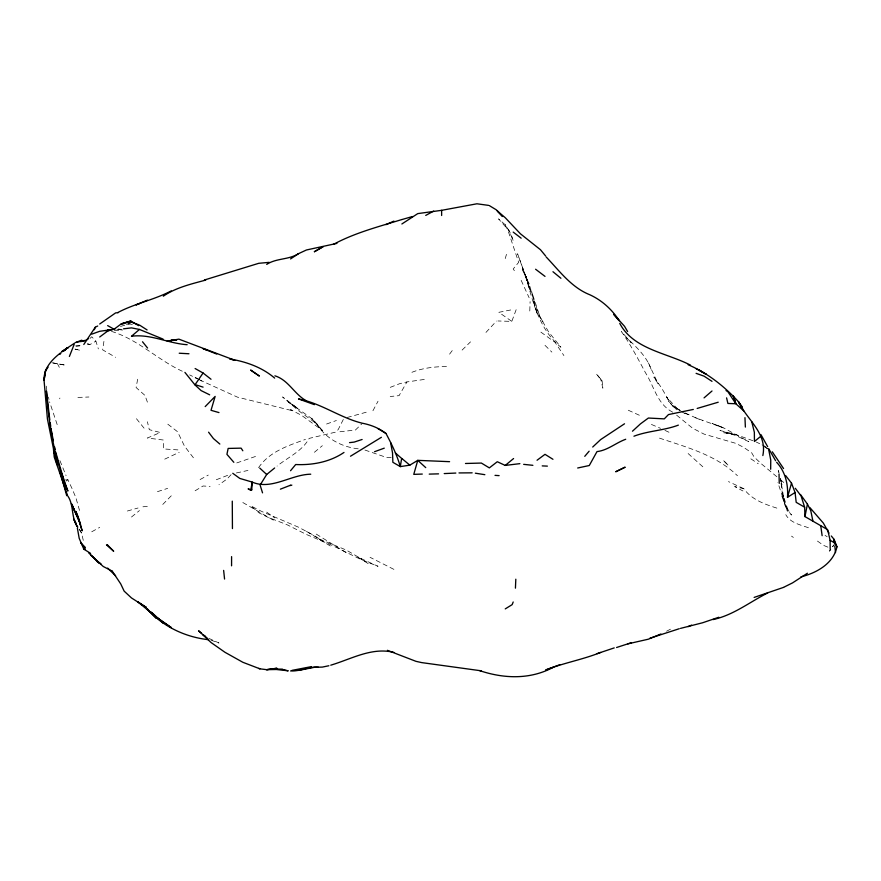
<?xml version="1.0" encoding="UTF-8"?>
<svg xmlns="http://www.w3.org/2000/svg" width="881" height="881" viewBox="0 0 881 881"><rect width="100%" height="100%" fill="white"/><g stroke="black" fill="none" stroke-linecap="round" stroke-linejoin="round"><path stroke-width="0.66" stroke-dasharray="4.41 3.3" d="M529.789 311.004L530.087 301.654M103.925 341.388L102.637 349.834L115.587 357.312M137.656 379.237L136.103 387.519L144.991 395.437L147.402 402.132M505.242 258.562L506.949 252.704M516.156 309.694L511.806 321.389L497.952 320.97M75.92 346.508L79.753 345.804L81.603 340.22M59.644 398.807L59.93 398.047M343.315 419.455L338.26 429.454L336.068 432.031L309.187 438.375C302.128 451.292 288.054 457.173 277.097 466.082M424.29 379.447L406.923 381.947L399.071 395.657L390.217 396.494M372.927 410.755L378.015 401.24M835.133 543.181L829.473 551.187L833.591 545.328M449.585 354.14L452.724 349.944M485.971 332.412L496.477 321.058M231.097 474.672L226.924 479.088L218.973 484.748M171.266 495.805L162.522 504.692M462.107 350.087L470.52 341.861M89.972 338.48L91.745 336.773L95.875 341.156L98.353 348.909M355.362 430.082L362.113 423.563M258.507 467.635L258.739 467.426C269.531 451.557 288.307 445.61 305.465 439.388M314.396 452.272L322.347 445.698M131.5 517.015L139.451 510.573M65.998 481.103L67.892 479.749L71.868 488.162L75.843 497.578L79.697 511.046M195.119 490.772L203.071 485.993L210.107 486.4M87.274 344.251L89.818 344.658L95.875 341.156M91.745 531.783L99.696 527.367M200.086 479.55L208.268 475.09M666.554 631.214L672.236 628.274M164.747 459.144L179.217 452.305M216.319 479.738L230.635 474.198M390.25 387.343L399.776 383.653L406.923 381.947M255.501 456.457L235.601 463.329M326.565 424.025L336.388 420.512M157.457 491.664L167.654 488.371M411.923 372.3C423.893 367.531 436.822 366.474 449.585 366.496M120.488 326.433L130.278 323.657M127.36 511.024L138.02 507.996M347.092 417.506L368.61 411.57M236.372 472.954L247.946 470.454M510.705 309.969L498.866 312.315L511.806 321.389M126.203 324.241L128.857 323.779M339.945 431.756L353.27 430.258M142.942 506.806L150.486 506.013M65.513 479.892L67.892 479.749M114.277 330.727L122.228 330.298M77.913 397.441L88.904 397.001M391.197 457.613L387.122 457.657L364.954 450.048M177.907 449.894L163.635 448.947L163.315 440.313M75.843 345.462L79.753 345.804M51.979 362.774L65.679 365.219L53.223 362.994M163.216 440.004L147.402 438.022L160.309 432.505L149.318 429.675L147.402 421.779M118.252 328.998L122.239 329.505M116.92 329.307L122.228 330.045M358.226 448.825C341.63 446.942 326.377 438.76 317.039 424.653L322.347 430.369L301.467 415.281L290.543 409.643L293.164 410.898L237.474 397.144L200.802 380.482M128.582 323.768L132.359 324.472M75.204 349.195L80.083 350.275L75.028 349.118M776.844 508.106C764.598 504.207 751.581 499.604 743.806 488.691L734.655 486.565L742.925 490.97M211.022 640.179L218.973 643.009L208.676 638.285M659.495 438.132C686.927 447.339 716.143 455.025 737.463 475.751M808.417 527.763C800.322 524.768 790.301 522.896 785.786 514.691M111.469 331.388C138.449 339.57 158.261 360.56 183.611 371.826M827.876 547.145L823.328 545.284L815.377 539.579M685.165 413.035L696.1 417.968L724.314 428.254L748.773 441.678L735.855 435.544L719.953 430.468L735.855 434.52L755.193 441.535M695.131 417.561L702.664 420.788M651.411 424.433L660.541 428.342M393.917 569.379L370.064 557.321M743.806 488.691L728.466 481.599M628.296 410.238L640.432 415.733M664.957 430.391L669.362 432.428M306.445 531.364L322.468 541.033L315.046 536L298.571 527.234L261.943 511.564L250.788 505.87L259.344 513.061L267.934 517.279L286.942 524.68L306.445 534.481L331.267 544.987L362.113 560.085L378.015 566.296L357.917 557.155L370.064 564.809M756.316 442.075L759.708 443.683M684.735 412.991L688.138 414.654L684.702 412.837M762.054 444.839L765.578 446.568M199.392 379.766L189.646 374.899M197.355 378.676L195.119 377.531L199.668 379.887M198.478 379.259L201.837 380.988M679.956 410.425L672.236 405.48L676.707 409.83L668.492 401.064L672.236 405.48L680.11 410.403M87.472 343.381L89.818 344.658M242.837 502.533L274.641 520.869M346.211 552.695L314.396 532.939M330.298 545.989L318.228 538.577L346.211 550.019L362.113 559.292M681.244 411.405L685.473 413.949M825.045 535.373L827.204 536.749M764.598 446.7L767.659 448.66M764.785 446.92L767.99 449.057M672.236 405.48L680.187 410.777M750.876 458.836L758.255 463.747M540.901 332.137L555.063 342.335L563.906 355.583M297.58 408.344L290.543 403.542L311.731 418.541L317.468 424.411L298.494 410.634L282.592 396.957L297.58 408.344L288.318 401.934L290.356 403.333M791.523 536.122L793.363 537.432M266.69 512.147L274.641 517.885M672.71 412.187C657.083 404.104 654.165 386.285 645.487 372.762C637.987 358.677 630.565 344.691 621.435 331.553L631.347 342.885L626.6 337.753C636.225 346.872 646.852 356.497 651.136 369.491M167.819 424.19L177.555 431.734L184.481 446.094L194.227 458.836M676.608 415.138L692.576 428.21L704.051 434.102L735.855 443.363L743.806 447.416L751.757 452.944L754.103 456.964L761.547 463.979L779.344 478.824M780.401 479.693L785.257 483.702M702.818 466.787L688.138 453.539M545.009 345.352L551.869 352.092M677.808 409.191L666.719 397.232L669.351 401.56L661.554 387.871L653.911 377.079L658.118 383.83L648.383 362.873M600.666 379.028L596.195 373.676L602.119 381.11L602.868 388.191L600.666 379.028L602.119 381.11M136.456 418.728L145.09 429.432M505.242 224.787L498.536 218.873L509.284 231.02L512.257 237.407L513.194 240.998L509.284 231.02L505.242 224.787L508.359 231.56L518.656 262.351L513.194 268.98L516.035 273.044M542.916 321.796L538.908 314.924L548.511 331.785L560.911 347.224C539.249 329.56 533.005 302.117 525.77 276.601L530.814 292.051L528.303 284.321M79.147 529.096L81.548 533.071L83.376 540.714M79.609 529.602L81.548 533.071M57.298 363.424L59.93 368.478M521.156 280.334L529.107 297.701M59.93 460.664L66.075 475.641M781.865 496.036L787.383 511.211L777.857 482.601M529.239 283.935L522.301 269.421L528.325 283.407L529.107 287.316L526.122 276.392L528.325 283.407L517.576 253.783L528.104 283.286L523.094 268.958M536.276 307.26L540.328 317.887L531.639 291.578L535.263 305.773L529.173 283.825M57.188 424.598L49.567 401.835M779.068 473.152L778.364 470.509L779.002 473.13M780.94 480.982L781.899 484.902L780.489 478.46L782.438 494.395C783.374 501.972 786.513 509.284 791.523 515.044L784.828 504.956L788.176 510.749L783.187 495.265L784.663 503.602L780.709 479.649M48.4 397.078L48.984 399.456M46.264 386.153L46.77 389.887M730.701 433.749L723.334 432.725L735.855 434.52L730.701 433.749M719.953 426.382L712.002 423.332L724.314 428.254L719.953 426.382M727.904 464.992L723.103 460.135L727.904 464.992M314.396 421.371L311.731 418.541L322.347 430.699L314.396 421.371M537.058 313.118L532.939 300.003L537.058 313.118"/><path stroke-width="1.32" d="M441.634 215.493L441.634 210.328L476.94 203.786L488.625 205.394M785.588 475.52L791.523 483.162L795.069 492.501L787.493 497.313C788.396 484.759 785.456 471.687 776.646 462.316M231.571 565.822L231.593 556.627M770.666 469.232L770.754 460.102L768.739 449.762M762.847 455.543C767.505 433.067 746.835 419.752 738.465 401.714C724.391 386.319 707.487 372.993 688.138 364.723M515.429 588.156L515.814 579.202M251.757 489.891L248.09 488.9L250.788 490.31L251.757 489.891L252.186 482.083L239.808 478.427L232.782 473.306M250.788 490.31L252.186 482.083C271.326 490.464 290.972 474.507 310.751 474.198M830.199 549.524L830.1 540.273L827.655 529.69L804.959 516.585L807.425 504.108L800.455 494.483M800.906 576.857C816.346 573.102 833.448 563.642 836.95 546.87L834.076 539.348L831.279 535.989M787.493 497.313L791.523 483.162M94.366 329.747L95.28 327.225L97.714 326.003M513.194 601.987L512.158 604.63L505.242 608.903M69.39 356.453L74.136 344.526M274.641 467.998L266.69 474.485L260.104 485.068L262.538 492.853M95.28 327.225L83.794 344.493M211.022 379.248L203.071 373.004L195.119 384.634L203.071 387.122M48.114 367.179L45.669 370.141L44.061 380.284C43.554 368.445 51.803 359.745 60.415 353.006M290.543 470.729L295.686 464.529C312.469 465.3 329.935 462.029 343.986 452.449M584.764 456.336L589.125 451.204M59.93 354.349L60.866 353.259M47.244 368.302L45.669 370.141L44.05 380.262L47.42 418.96L53.378 448.33L54.226 457.03L67.463 495.287M205.196 406.593L215.14 396.417L211.022 410.304L218.973 412.583M114.332 329.031L121.292 323.867L130.784 321.003L138.647 325.651M592.715 447.03L600.666 439.575L624.53 423.783M632.481 431.205L640.432 423.893L648.383 418.035L664.285 418.871L668.47 414.577L693.303 409.434M704.051 397.882L712.002 390.999M163.051 339.097L139.451 329.439L131.5 336.245C150.618 333.712 168.326 343.48 187.168 344.702M99.696 336.994L107.647 331.08L115.345 328.602M465.487 463.483L481.389 463.065L489.34 467.888L497.291 461.732L505.242 465.421L513.59 458.538M63.674 350.946L67.419 347.863L61.571 351.783L65.139 350.209M760.997 436.106L754.444 441.502L754.356 432.274L751.757 421.735M99.696 323.999L115.598 312.909L118.252 312.612M537.058 460.245L545.009 454.332L552.96 459.298M61.571 351.783L74.863 342.973M401.868 223.983L417.77 213.609L441.634 210.328M163.315 296.181C175.76 287.591 191.43 283.957 205.725 280.081M290.543 258.937L298.494 253.673L306.445 249.984L336.927 243.387M350.506 456.215L381.396 437.306M807.425 573.223L792.559 582.881L784.013 587.131M390.635 442.647L392.53 452.922L392.86 462.305L400.304 466.6L409.819 465.157L417.77 460.356L449.585 461.677M88.265 338.822L85.942 340.198L75.843 342.456L81.603 340.22L83.948 341.487M767.659 592.979C749.5 602.152 733.388 615.191 713.004 619.585M425.732 215.416L433.683 211.077M333.47 244.367C354.823 232.793 378.83 226.648 401.868 219.534M266.69 264.41C276.447 257.99 288.66 259.983 298.494 253.673M117.691 312.612C134.859 303.471 154.087 299.925 171.266 290.895M660.882 634.001L648.383 639.188L627.834 643.868M600.666 652.425C582.903 659.572 563.719 662.908 545.768 669.945L559.776 664.726M385.966 224.655L393.917 221.109M688.138 626.644L691.552 625.136M147.402 300.124L136.114 304.881L139.451 303.604M783.561 587.385L754.125 597.417M625.708 439.267C615.797 442.857 607.758 450.334 596.999 451.601L589.279 465.52L577.683 467.998M718.819 617.251L702.609 622.768L680.528 628.384M631.347 642.712L616.579 647.502M280.378 489.175L290.543 485.211M374.535 451.711L384.27 448.154M552.96 667.479C529.888 679.747 503.8 678.744 479.517 670.584M91.745 334.152L99.696 331.3L114.618 329.197M718.213 402.221L697.168 408.443M614.222 647.909L597.076 653.658M362.113 439.487L354.162 442.097L349.526 442.625M649.892 638.24L679.284 628.715M330.76 665.177C351.354 659.087 371.738 646.951 393.917 652.392M678.359 425.127C663.999 430.567 648.317 430.765 633.946 436.205M204.37 280.015L258.739 263.309L269.201 262.351M130.784 321.003L121.292 323.867L123.847 323.734M401.967 219.534L412.473 216.528M290.036 485.563L291.853 485.112M290.543 670.937C300.168 671.586 308.846 666.19 318.448 667.258M311.456 666.62L292.029 670.364M328.877 665.739L322.347 667.093L314.396 667.302L298.494 670.43M123.549 328.822L131.5 327.886L139.451 329.439M505.242 465.421L519.878 463.648M123.549 322.831L131.5 322.204L138.691 324.737M105.918 330.782L108.539 330.573M171.156 340.936L167.137 341.156L178.876 339.141L234.875 360.307L229.798 358.974C245.953 361.617 262.098 367.278 274.641 378.092M444.222 473.582L455.84 473.064M422.296 474.066L413.762 474.363L417.77 460.356L425.732 467.613M429.223 474.11L438.562 473.857M282.592 669.406L275.191 669.186L288.208 670.859L282.592 669.406L266.69 669.67L259.917 668.833L242.837 662.281L224.952 652.281L211.022 642.513L198.577 630.785L201.694 633.329M179.217 353.226L188.963 353.755M459.001 472.932L472.15 472.833M107.647 329.868L110.125 329.935M735.018 403.707L727.904 403.454L726.583 397.871M542.222 465.895L547.376 466.126M495.023 475.366L499.109 475.63M171.266 339.934L176.563 340.308M523.666 464.353L532.884 465.322M481.389 670.837L421.724 662.611L416.008 661.345L387.398 650.321M67.341 347.819L68.255 347.918M475.344 473.196L484.858 474.683M208.643 639.694C185.528 637.238 162.809 626.567 147.402 609.09L156.488 618.352L147.402 609.09M395.36 452.9L401.648 458.439L400.304 466.6C396.99 454.97 391.616 444.013 385.966 433.463C378.907 428.001 370.879 424.862 362.113 423.177C340.044 417.748 321.147 403.267 298.494 398.928L314.396 404.654M696.1 373.346L704.051 376.154L712.002 381.352M258.739 668.393L259.917 668.833M77.363 528.071L79.191 538.302L83.794 549.105L84.862 549.524M216.693 354.041L203.071 348.634L207.266 350.297M535.593 269.234L545.009 276.392M690.495 365.141C666.587 352.785 633.197 349.217 619.739 323.349M274.894 375.824C288.528 379.986 294.342 394.314 306.445 400.877M209.667 394.82L201.099 390.591L194.987 384.942M111.601 570.811L103.22 566.472L90.886 555.228L99.696 563.256L96.591 561.12L101.007 563.873M696.1 368.687L706.32 374.37L698.567 369.657M195.119 368.533L203.071 373.004M107.647 325.596L113.33 328.822M804.959 516.585L804.639 507.214L796.193 502.335L795.069 492.501M830.1 540.273L834.924 543.059L834.076 539.348L834.505 543.324M139.572 325.111L147.105 329.946M489.506 205.714L496.311 209.832L502.622 216.506L497.291 210.933L505.242 217.706L520.407 233.784L540.482 249.741L545.614 255.964M378.015 428.651L385.966 433.463M83.794 549.105L90.611 553.4M205.163 636.159L203.071 634.816L207.046 637.888M146.268 607.394L131.5 597.957L124.144 591.118L120.73 583.905L111.909 570.635M726.032 390.536L727.904 391.748L735.855 403.784L743.806 410.92M146.323 607.405L137.623 601.701L150.739 612.493M513.194 232.088L521.156 238.178M552.96 271.722L560.911 278.275M401.868 458.505L409.819 465.157M219.832 444.046L213.433 438.562L208.577 432.186M99.696 563.256L88.783 553.026M259.763 468.097L266.69 474.485M107.647 568.102L115.598 575.778M85.336 547.464L80.755 542.707L85.402 549.215M546.187 256.999C559.446 270.852 571.284 287.404 589.774 294.739C601.954 300.311 611.932 309.44 619.211 320.596M772.296 451.81L783.561 468.549M233.828 462.305L226.924 454.343L228.146 448.429L241.119 448.143L242.826 450.775M795.301 488.272L801.104 495.992L804.639 507.214M184.922 372.388L194.789 384.667M619.024 320.662L613.793 314.385L624.53 326.3L627.602 331.542M809.771 507.467L823.328 523.072L828.999 533.093M142.524 341.773L147.579 348.039M742.231 406.912L738.465 401.714L742.639 408.487M77.825 527.08C70.832 518.083 74.224 505.562 67.892 496.091M760.964 434.641L767.659 446.667M775.61 460.741L768.639 448.572M76.383 523.81L73.806 519.184L77.021 526.497M72.771 507.049L78.794 519.713L82.153 530.825L78.101 516.695L75.843 511.387L80.556 524.459L71.416 503.657L74.092 509.824L72.275 505.044M807.425 504.108L810.784 510.76L812.932 521.189M835.133 543.181L836.95 546.87M78.794 519.713L75.843 512.797M64.886 486.07L60.172 472.227L66.725 495.717M61.494 472.998L67.892 491.08C54.534 459.265 48.84 425.071 46.429 390.834L49.81 419.907M735.668 403.113L733.19 395.58L735.855 403.784M60.172 472.227L63.597 483.383M63.641 479.132L55.668 451.997M54.633 446.997L55.151 449.497M51.902 433.441L53.356 440.742M50.195 422.627L50.735 426.371M51.043 428.419L51.979 435.126L51.428 431.095M820.74 525.693L822.127 535.681M834.803 545.967L835.529 552.596M223.642 570.403L224.567 579.048M744.952 417.66L745.37 427.087M779.035 474.066L779.245 483.372M232.441 528.589L232.276 501.146M624.97 467.249L615.885 471.687L624.97 467.249M323.019 246.746L314.396 251.702L323.019 246.746M276.766 668.283L266.69 669.67L276.766 668.283M107.647 545.152L106.491 544.876L113.682 551.242L107.647 545.152M259.201 375.945L250.788 370.152L259.201 375.945M171.266 627.591L157.303 617.889L151.301 612.163L163.315 623.054L157.303 617.889L171.266 627.591M57.078 464.562L53.818 450.191L57.078 464.562"/></g></svg>
